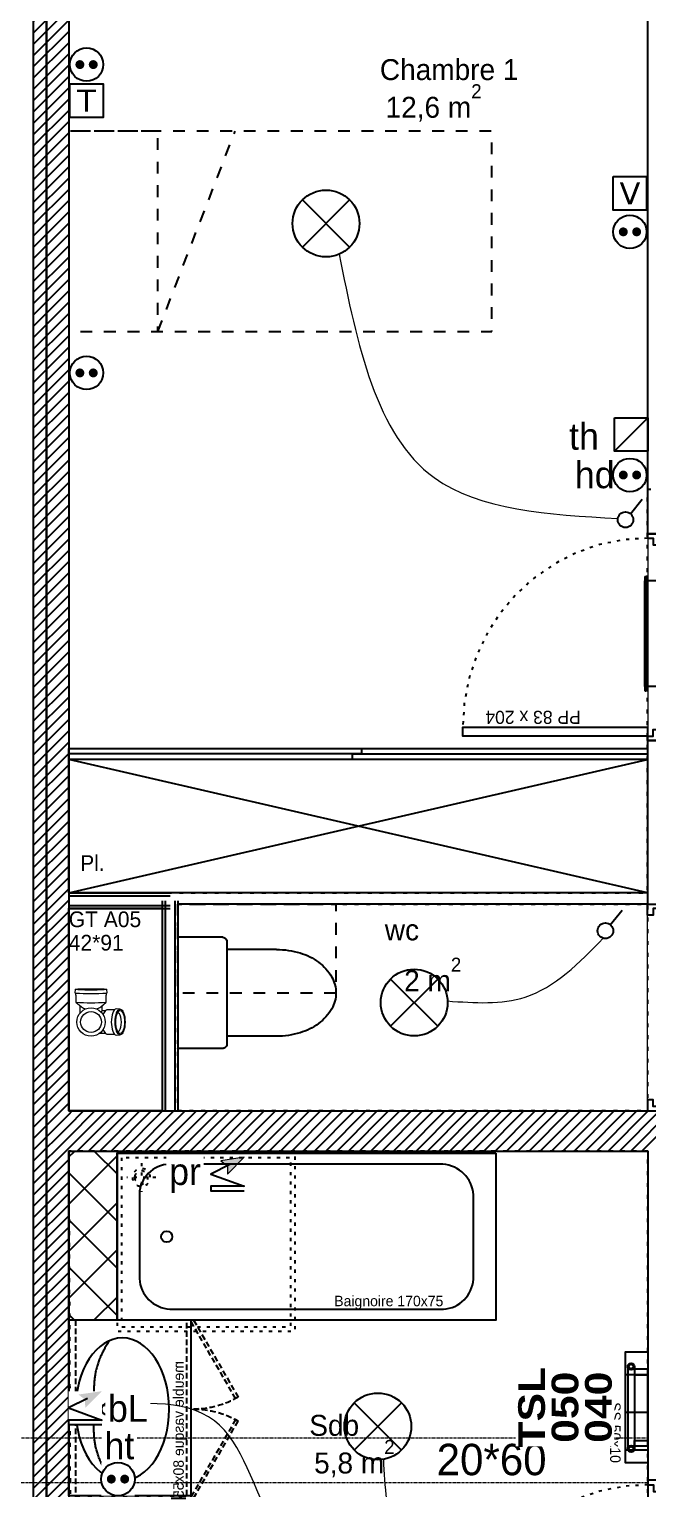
# Model space of a CAD drawing. Header units: centimetres. Extents: x 2648 to 12729, y 1890 to 6224.
# Drawn here: x 6208 to 6486, y 4131 to 4787 of the extents above; entities that cross this region are included whole.
import ezdxf

# ---------------------------------------------------------------- set-up
doc = ezdxf.new("R2010")
doc.units = ezdxf.units.CM
for name, pattern in [('ISO-03', [1.5, 0.6, -0.9]), ('Style de ligne -1', [0.41664, 0.20828, -0.20836]), ('Style de ligne -11', [0.347222, 0.20828, -0.138942]), ('Style de ligne -13', [0.147638, 0.098425, -0.049213]), ('Style de ligne -18', [0.164042, 0.054681, -0.109361]), ('Style de ligne -19', [0.166667, 0.055556, -0.111111]), ('Style de ligne -5', [0.20828, 0.069425, -0.138855]), ('VW-01', [0.41656, 0.20828, -0.20828])]:
    doc.linetypes.add(name, pattern=pattern)
for name, color, linetype in [('B aménagement intérieur', 252, 'Continuous'), ('B BATI-équipement-sanitaires', 252, 'Continuous'), ('B faience', 252, 'Style de ligne -11'), ('B Faux plafonds', 9, 'Continuous'), ('B GÈnÈral_Hatch', 252, 'Continuous'), ('B Général', 252, 'Continuous'), ('C ANNOTATIONS-prestations', 252, 'Continuous'), ('C ANNOTATIONS-texte', 252, 'Continuous'), ('C ANNOTATIONS-texte surfaces', 252, 'Continuous'), ('C ANNOTATIONS-textes-numérotation gaine', 252, 'ISO-03'), ('D SURFACES-shab', 252, 'Continuous'), ('F REMPLISSAGE-vert clair', 252, 'Continuous'), ('F REMPLISSAGE-vert foncé', 252, 'Continuous'), ('prlm-EAU-CHU', 42, 'Continuous'), ('prlm-GT', 242, 'Continuous')]:
    doc.layers.add(name, color=color, linetype=linetype)
for name, color, linetype, lineweight in [('B BATI-structure', 252, 'VW-01', 18), ('prlm-CHAUFF', 4, 'Continuous', 25), ('prlm-CHAUFF-CONV', 1, 'Continuous', 25), ('prlm-ELEC-CFA', 1, 'Continuous', 25), ('prlm-ELEC-CFO', 10, 'Continuous', 25)]:
    doc.layers.add(name, color=color, linetype=linetype, lineweight=lineweight)
doc.layers.add('prlm-ZEROPLOT', color=254, linetype='Continuous', plot=False)
doc.styles.add('Eurostile', font='Eurosti.TTF')
doc.styles.add('prlm-chauff-rad', font='ariblk.ttf', dxfattribs={"height": 12})
doc.styles.add('prlm-elec-cfa', font='comic.ttf', dxfattribs={"height": 12})
doc.styles.add('prlm-elec-cfo', font='comic.ttf', dxfattribs={"height": 12})
doc.styles.get("Standard").update_dxf_attribs({"font": 'isocp.shx', "height": 15})
pattern_1 = [(45, (0, 0), (2.4253472, -2.6458333), [])]

# ---------------------------------------------------------------- blocks, each defined once
blk = doc.blocks.new('A 80.PP 80')
at = {"layer": 'B Général', "flags": 128}
blk.add_lwpolyline([(-43, 2.5), (-43, 85.5), (-39, 85.5), (-39, 2.5)], close=True, dxfattribs=at)
at = {"layer": 'B Général', "linetype": 'Style de ligne -18', "ltscale": 25.4, "flags": 128}
blk.add_lwpolyline([(46, 2.5), (45.27, 13.33), (43.1, 23.98), (39.53, 34.26), (34.61, 44), (28.44, 53.03), (21.1, 61.19), (12.74, 68.35), (3.5, 74.38), (-6.47, 79.18), (-17, 82.67), (-27.91, 84.79), (-39, 85.5)], dxfattribs=at)
at = {"layer": 'B Général', "linetype": 'Continuous', "flags": 128}
for points in [[(-45, 2.5), (-43, 2.5), (-43, 0), (-40, 0), (-40, -2.5), (-45, -2.5)], [(48, 2.5), (46, 2.5), (46, 0), (43, 0), (43, -2.5), (48, -2.5), (48, -2.5), (48, -2.5), (48, 1.79), (48, 1.79)]]:
    blk.add_lwpolyline(points, close=True, dxfattribs=at)
at = {"layer": 'C ANNOTATIONS-prestations', "insert": (-37.5, 32.5), "char_height": 5.8825, "attachment_point": 1, "rotation": 90, "line_spacing_factor": 0.894142, "style": 'Eurostile'}
blk.add_mtext('PP 83 x 204', dxfattribs=at)
blk = doc.blocks.new('A 80.Groupe-3-1')
at = {"layer": 'B Général', "linetype": 'Continuous'}
for centre, major_axis, ratio in [((0, -24.07), (32, 0), 0.65625), ((0, -6.97), (1.5, 0), 1), ((0, -17.15), (2.5, 0), 1)]:
    blk.add_ellipse(centre, major_axis=major_axis, ratio=ratio, dxfattribs=at)
for points in [[(-30.82, -18.37), (-20.7, -11.37), (-9.74, -11.32), (-4.71, -11.3), (0, -11.3)], [(30.82, -18.37), (20.7, -11.37), (9.74, -11.32), (4.71, -11.3), (0, -11.3)]]:
    blk.add_open_spline(points, degree=2, knots=[0, 0, 0, 1, 1, 2, 2, 2], dxfattribs=at)
blk.add_open_spline([(-30.45, -17.59), (-30.5, -17.61), (-30.55, -17.64)], degree=2, dxfattribs=at)
blk = doc.blocks.new('A 80.meuble vasque 80x60')
at = {"layer": 'B BATI-équipement-sanitaires', "linetype": 'Style de ligne -13', "ltscale": 25.4, "flags": 128}
for points in [[(-40, -3.07), (40, -3.07), (40, -53.07), (-40, -53.07)], [(-40, -56.07), (-5.36, -76.07), (-4.71, -74.94), (-39.35, -54.94)], [(40, -56.07), (5.36, -76.07), (4.71, -74.94), (39.35, -54.94)]]:
    blk.add_lwpolyline(points, close=True, dxfattribs=at)
at = {"layer": 'B BATI-équipement-sanitaires', "linetype": 'Style de ligne -13', "ltscale": 25.4}
for centre, start, end in [((-40, -56.07), 330, 0), ((40, -56.07), 180, 210)]:
    blk.add_arc(centre, 40, start, end, dxfattribs=at)
at = {"layer": 'B Général', "flags": 128}
blk.add_lwpolyline([(-40, 0), (40, 0), (40, -55), (-40, -55)], close=True, dxfattribs=at)
at = {"layer": 'B Général'}
blk.add_blockref('A 80.Groupe-3-1', (0, 0), dxfattribs=at)
at = {"layer": 'C ANNOTATIONS-prestations', "insert": (40, -53.07), "char_height": 4.706, "width": 80, "attachment_point": 9, "line_spacing_factor": 0.894142, "style": 'Eurostile'}
blk.add_mtext('meuble vasque 80x55', dxfattribs=at)
blk = doc.blocks.new('A 80.Sèche-serviette')
at = {"layer": 'B GÈnÈral_Hatch', "linetype": 'Continuous'}
h = blk.add_hatch(dxfattribs=at)
h.set_pattern_fill('H_BARDAGE V 150', color=256, style=0, pattern_type=2)
h.set_pattern_definition([(90, (0, 3.493), (17, 0), [])])
h.paths.add_polyline_path([(-25, 8.4925), (25, 8.4925), (25, -1.5075), (-25, -1.5075)])
at = {"layer": 'B Général', "linetype": 'Continuous', "flags": 128}
blk.add_lwpolyline([(-25, 8.4925), (25, 8.4925), (25, -1.5075), (-25, -1.5075)], close=True, dxfattribs=at)
at = {"layer": 'C ANNOTATIONS-prestations', "insert": (25, -8.4925), "char_height": 4.706, "width": 50, "attachment_point": 9, "line_spacing_factor": 0.894142, "style": 'Eurostile'}
blk.add_mtext('SS 50x10', dxfattribs=at)
blk = doc.blocks.new('A 80.Groupe-4-1')
at = {"layer": 'B Général', "linetype": 'Style de ligne -19', "ltscale": 25.4}
for p, q in [((-29.11, -35.61), (-29.11, -22.61)), ((-22.61, -29.11), (-35.61, -29.11))]:
    blk.add_line(p, q, dxfattribs=at)
at = {"layer": 'B Général', "linetype": 'Style de ligne -19', "ltscale": 25.4, "flags": 128}
for points in [[(-40, -40), (-40, 40), (40, 40), (40, -40)], [(-38, -38), (-38, 38), (38, 38), (38, -38)]]:
    blk.add_lwpolyline(points, close=True, dxfattribs=at)
at = {"layer": 'B Général', "linetype": 'Style de ligne -19', "ltscale": 25.4}
for radius in [4, 3]:
    blk.add_circle((-29.11, -29.11), radius, dxfattribs=at)
blk = doc.blocks.new('A 80.Douche pointillée')
at = {"layer": 'B Général'}
blk.add_blockref('A 80.Groupe-4-1', (0, 0), dxfattribs=at)
blk = doc.blocks.new('A 80.Groupe-10-1')
at = {"layer": 'B faience', "lineweight": 18, "flags": 128}
blk.add_lwpolyline([(6225.89, 4206.39), (6225.89, 4282.39), (6417.59, 4282.39)], dxfattribs=at)
at = {"layer": 'B Général', "linetype": 'Continuous', "flags": 128}
blk.add_lwpolyline([(6417.59, 4281.39), (6417.59, 4206.39), (6247.59, 4206.39), (6247.59, 4281.39)], close=True, dxfattribs=at)
blk.add_lwpolyline([(6257.59, 4262.74), (6257.59, 4225.04, 0.379059), (6271.34, 4211.29), (6394.09, 4211.29, 0.377778), (6407.59, 4224.79), (6407.59, 4262.74, 0.374545), (6393.84, 4276.49), (6271.09, 4276.49, 0.392593), (6257.59, 4262.99)], format="xyb", close=True, dxfattribs=at)
at = {"layer": 'B Général', "linetype": 'Continuous'}
blk.add_circle((6269.89, 4243.89), 2.5, dxfattribs=at)
at = {"layer": 'B Général', "xscale": -1, "rotation": 180}
blk.add_blockref('A 80.Douche pointillée', (6287.59, 4241.39), dxfattribs=at)
at = {"layer": 'C ANNOTATIONS-prestations', "insert": (6394.09, 4211.22), "char_height": 4.706, "width": 80, "attachment_point": 9, "line_spacing_factor": 0.894142, "style": 'Eurostile'}
blk.add_mtext('Baignoire 170x75', dxfattribs=at)
blk = doc.blocks.new('A 80.Groupe-11-1')
at = {"layer": 'B GÈnÈral_Hatch', "linetype": 'Continuous'}
h = blk.add_hatch(dxfattribs=at)
h.set_pattern_fill('FAIENCE 15X15', color=256, angle=45, style=0, pattern_type=2)
h.set_pattern_definition([(45, (6232.888, 4244.389), (11.288, -9.8784), []), (-45, (6232.888, 4244.389), (10.3916, 10.8173), [])])
h.paths.add_polyline_path([(6225.89, 4282.39), (6247.59, 4282.39), (6247.59, 4206.39), (6225.89, 4206.39)])
at = {"layer": 'B Général', "linetype": 'Continuous', "flags": 128}
blk.add_lwpolyline([(6225.89, 4282.39), (6247.59, 4282.39), (6247.59, 4206.39), (6225.89, 4206.39)], close=True, dxfattribs=at)
at = {"layer": 'D SURFACES-shab', "flags": 128}
blk.add_lwpolyline([(6280.86, 4127.43), (6225.91, 4127.43), (6225.89, 4282.39), (6485.89, 4282.39), (6485.89, 4041.44), (6280.83, 4041.44)], close=True, dxfattribs=at)
at = {"layer": 'B aménagement intérieur'}
blk.add_blockref('A 80.Groupe-10-1', (0, 0), dxfattribs=at)
at = {"layer": 'B aménagement intérieur', "xscale": -1, "rotation": 90}
blk.add_blockref('A 80.meuble vasque 80x60', (6225.89, 4166.39), dxfattribs=at)
at = {"layer": 'B aménagement intérieur'}
for name, p, rotation in [('A 80.Sèche-serviette', (6477.4, 4167.2), 270), ('A 80.PP 80', (6488.39, 4086.39), 90)]:
    blk.add_blockref(name, p, dxfattribs=dict(at, rotation=rotation))
at = {"layer": 'C ANNOTATIONS-texte', "insert": (6345.08, 4154.25), "char_height": 9.412, "attachment_point": 8, "line_spacing_factor": 0.894142, "style": 'Eurostile'}
blk.add_mtext('Sdb', dxfattribs=at)
at = {"layer": 'C ANNOTATIONS-texte surfaces', "insert": (6354.14, 4152.52), "char_height": 9.412, "attachment_point": 2, "line_spacing_factor": 0.894142, "style": 'Eurostile'}
blk.add_mtext('5,8 m{\\H0.6667x;\\S2^ ;}', dxfattribs=at)
blk = doc.blocks.new('A 80.Groupe-19-1')
at = {"layer": 'C ANNOTATIONS-textes-numérotation gaine', "linetype": 'VW-01', "ltscale": 25.4, "flags": 128}
blk.add_lwpolyline([(6225.89, 4391.39), (6267.89, 4391.39), (6267.89, 4300.39), (6225.89, 4300.39)], close=True, dxfattribs=at)
at = {"layer": 'C ANNOTATIONS-textes-numérotation gaine', "insert": (6225.89, 4390.09), "char_height": 7.059, "width": 42, "attachment_point": 1, "line_spacing_factor": 0.894142, "style": 'Eurostile'}
blk.add_mtext('GT A05\\P42*91', dxfattribs=at)
blk = doc.blocks.new('xi.tsl-050-040')
at = {"layer": 'prlm-CHAUFF-CONV'}
h = blk.add_hatch(color=0, dxfattribs=at)
h.paths.add_polyline_path([(-20, 7.5, 1), (-17, 7.5, 1)])
h.paths.add_polyline_path([(-17.5, 7.5, -1), (-19.5, 7.5, -1)], flags=16)
at = {"layer": 'prlm-CHAUFF-CONV', "linetype": 'ByBlock', "lineweight": -2}
h = blk.add_hatch(color=0, dxfattribs=at)
edge = h.paths.add_edge_path()
edge.add_arc((18.5, 7.5), 1.5, 0, 360)
edge = h.paths.add_edge_path(flags=17)
edge.add_arc((18.5, 7.5), 1, 0, 360)
at = {"layer": 'prlm-CHAUFF-CONV', "color": 0, "linetype": 'ByBlock', "lineweight": -2, "flags": 128}
for points in [[(18.5, 9), (-18.5, 9)], [(18.5, 6), (-18.5, 6)]]:
    blk.add_lwpolyline(points, dxfattribs=at)
at = {"layer": 'prlm-CHAUFF-CONV', "color": 0, "linetype": 'ByBlock', "lineweight": -2}
for points in [[(-14.73, 0), (-17.27, 0), (-17.27, 6), (-14.73, 6)], [(14.73, 0), (17.27, 0), (17.27, 6), (14.73, 6)]]:
    blk.add_lwpolyline(points, close=True, dxfattribs=at)
for centre, radius in [((-18.5, 7.5), 1.5), ((-18.5, 7.5), 1), ((18.5, 7.5), 1.5), ((18.5, 7.5), 1)]:
    blk.add_circle(centre, radius, dxfattribs=at)
at = {"layer": 'prlm-ZEROPLOT', "linetype": 'ByBlock', "lineweight": -2, "flags": 128}
blk.add_lwpolyline([(-16, 0), (16, 0)], dxfattribs=at)
blk = doc.blocks.new('xi.PTCE')
at = {"layer": 'prlm-ELEC-CFO', "color": 0}
for points in [[(-10.61, 10.61), (10.61, -10.61)], [(10.61, 10.61), (-10.61, -10.61)]]:
    blk.add_lwpolyline(points, dxfattribs=at)
at = {"layer": 'prlm-ELEC-CFO', "color": 0, "linetype": 'ByBlock'}
blk.add_circle((0, 0), 15, dxfattribs=at)
blk = doc.blocks.new('xi.PCHT')
at = {"color": 0, "lineweight": 5}
blk.add_wipeout([(-7.5, -7.5), (7.5, -7.5), (7.5, 7.5), (-7.5, 7.5)], dxfattribs=at).dxf.layer = 'prlm-ELEC-CFO'
at = {"layer": 'prlm-ELEC-CFO', "color": 0, "linetype": 'ByBlock', "lineweight": 5, "const_width": 2}
for points in [[(-4, 0, 1), (-2, 0, 1)], [(2, 0, 1), (4, 0, 1)]]:
    blk.add_lwpolyline(points, format="xyb", close=True, dxfattribs=at)
at = {"layer": 'prlm-ELEC-CFO', "color": 0, "linetype": 'ByBlock', "lineweight": -2}
blk.add_circle((0, 0), 7.5, dxfattribs=at)
blk = doc.blocks.new('xi.BL')
at = {"color": 0, "lineweight": 5}
blk.add_wipeout([(-7.5, -7.5), (7.5, -7.5), (7.5, 7.5), (-7.5, 7.5)], dxfattribs=at).dxf.layer = 'prlm-ELEC-CFO'
at = {"layer": 'prlm-ELEC-CFO', "lineweight": 5}
blk.add_hatch(color=0, dxfattribs=at).paths.add_polyline_path([(-3, 6), (-0.1, 3.7), (0, 0), (7.5, 7.5)])
at = {"layer": 'prlm-ELEC-CFO', "color": 0}
blk.add_lwpolyline([(0.95, 4.23), (-7.5, 0), (7.5, -5.5), (-7.5, -5.5), (-7.5, -7.5), (7.5, -7.5)], dxfattribs=at)
blk = doc.blocks.new('xi.SA')
at = {"layer": 'prlm-ELEC-CFO', "color": 0}
blk.add_lwpolyline([(0.2, -1.28), (5.5, 5.28)], dxfattribs=at)
blk.add_circle((-2, -4), 3.5, dxfattribs=at)
blk = doc.blocks.new('xi.TEL')
at = {"layer": 'prlm-ELEC-CFA', "color": 0, "linetype": 'ByBlock', "lineweight": -2, "flags": 128}
blk.add_lwpolyline([(-7.5, 7.5), (7.5, 7.5), (7.5, -7.5), (-7.5, -7.5)], close=True, dxfattribs=at)
at = {"layer": 'prlm-ELEC-CFA', "color": 0, "linetype": 'ByBlock', "insert": (0, 0), "char_height": 10, "width": 11.36, "attachment_point": 5}
blk.add_mtext('{\\fVerdana|b0|i0|c0|p34;T}', dxfattribs=at)
blk = doc.blocks.new('xi.TV')
at = {"layer": 'prlm-ELEC-CFA', "color": 0, "linetype": 'ByBlock', "lineweight": -2, "flags": 128}
blk.add_lwpolyline([(-7.5, 7.5), (7.5, 7.5), (7.5, -7.5), (-7.5, -7.5)], close=True, dxfattribs=at)
at = {"layer": 'prlm-ELEC-CFA', "color": 0, "linetype": 'ByBlock', "insert": (0, 0), "char_height": 10, "width": 11.36, "attachment_point": 5}
blk.add_mtext('{\\fVerdana|b0|i0|c0|p34;V}', dxfattribs=at)
blk = doc.blocks.new('xi.PC')
at = {"color": 0, "lineweight": 5}
blk.add_wipeout([(-7.5, -7.5), (7.5, -7.5), (7.5, 7.5), (-7.5, 7.5)], dxfattribs=at).dxf.layer = 'prlm-ELEC-CFO'
at = {"layer": 'prlm-ELEC-CFO', "color": 0, "linetype": 'ByBlock', "lineweight": 5, "const_width": 2}
for points in [[(-4, 0, 1), (-2, 0, 1)], [(2, 0, 1), (4, 0, 1)]]:
    blk.add_lwpolyline(points, format="xyb", close=True, dxfattribs=at)
at = {"layer": 'prlm-ELEC-CFO', "color": 0, "linetype": 'ByBlock', "lineweight": -2}
blk.add_circle((0, 0), 7.5, dxfattribs=at)
blk = doc.blocks.new('xi.PCHD')
at = {"color": 0, "lineweight": 5}
blk.add_wipeout([(-7.5, -7.5), (7.5, -7.5), (7.5, 7.5), (-7.5, 7.5)], dxfattribs=at).dxf.layer = 'prlm-ELEC-CFO'
at = {"layer": 'prlm-ELEC-CFO', "color": 0, "linetype": 'ByBlock', "lineweight": 5, "const_width": 2}
for points in [[(-4, 0, 1), (-2, 0, 1)], [(2, 0, 1), (4, 0, 1)]]:
    blk.add_lwpolyline(points, format="xyb", close=True, dxfattribs=at)
at = {"layer": 'prlm-ELEC-CFO', "color": 0, "linetype": 'ByBlock', "lineweight": -2}
blk.add_circle((0, 0), 7.5, dxfattribs=at)
blk = doc.blocks.new('xi.th-ch')
at = {"layer": 'prlm-CHAUFF', "color": 0, "linetype": 'ByBlock', "lineweight": -2, "flags": 128}
blk.add_lwpolyline([(-7.5, 7.5), (7.5, 7.5), (7.5, -7.5), (-7.5, -7.5)], close=True, dxfattribs=at)
at = {"layer": 'prlm-CHAUFF', "color": 0}
blk.add_lwpolyline([(-7.5, -7.5), (7.5, 7.5)], dxfattribs=at)
blk = doc.blocks.new('xi.aam22')
at = {"layer": 'prlm-EAU-CHU', "color": 0, "lineweight": 13}
for p, q in [((-5.8, 13.12), (-5.89, 11.33)), ((5.89, 11.33), (5.8, 13.12)), ((-13.12, 7.25), (-14.67, 7.11)), ((-13.12, 7.25), (-13.03, 6.97)), ((-12.22, 6.97), (-13.03, 6.97)), ((-12.09, 6.85), (-12.22, 6.97)), ((-8.92, 6.85), (-12.09, 6.85)), ((-6.83, 4.34), (-8.91, 6.84)), ((-5.41, 10.46), (-5.41, 7.11)), ((5.41, 7.11), (5.41, 10.46)), ((-7.27, 4.87), (-4.96, 4.87)), ((-5, 6.32), (-5, 4.87)), ((5, 3.93), (5, 6.32)), ((-8.91, -6.84), (-6.83, -4.34)), ((-4.09, -4.87), (-7.27, -4.87)), ((-14.67, -7.11), (-13.12, -7.25)), ((-13.03, -6.94), (-13.12, -7.25)), ((-13.03, -6.97), (-12.22, -6.97)), ((-12.22, -6.97), (-12.09, -6.85)), ((-12.09, -6.85), (-8.92, -6.85))]:
    blk.add_line(p, q, dxfattribs=at)
at = {"layer": 'prlm-EAU-CHU', "color": 0, "lineweight": 13, "flags": 128}
blk.add_lwpolyline([(-4.96, 4.87), (-4.86, 4.84), (-4.68, 4.73), (-4.43, 4.56)], dxfattribs=at)
at = {"layer": 'prlm-EAU-CHU', "color": 0, "lineweight": 13}
for radius in [6.36, 4.67]:
    blk.add_circle((0, 0), radius, dxfattribs=at)
for centre, radius, start, end in [((-119.65, -0.01), 106.84, 356.28096, 3.74771), ((-87.18, 0), 78.56, 354.99745, 5.00255), ((-4.48, 7.14), 0.936, 184.66048, 218.12589), ((4.48, 7.14), 0.936, 321.87411, 355.33952), ((-11.68, 0.73), 6.05, 16.13317, 36.55417), ((-2.54, 9.09), 3.68, 223.50702, 258.77599), ((2.54, 9.09), 3.68, 281.22401, 316.49298), ((-11.68, -0.73), 6.05, 323.44583, 343.86683)]:
    blk.add_arc(centre, radius, start, end, dxfattribs=at)
for centre, major_axis, ratio in [((0, 13.07), (5.79, 0), 0.383426), ((0, 13.07), (5.11, 0), 0.383329), ((-14.67, 0), (0, -7.1), 0.043635)]:
    blk.add_ellipse(centre, major_axis=major_axis, ratio=ratio, dxfattribs=at)
for centre, major_axis, ratio, start_param, end_param in [((0, 12.09), (-4.1, -0.03), 0.383971, 2.986035, 6.398097), ((0, 11.41), (-5.89, 0), 0.391508, 0.036281, 3.105311)]:
    blk.add_ellipse(centre, major_axis=major_axis, ratio=ratio, start_param=start_param, end_param=end_param, dxfattribs=at)
blk = doc.blocks.new('A 80.200_wc-2')
at = {"layer": 'B Général', "linetype": 'Continuous'}
for p, q in [((-25, -20.1), (-25, 0)), ((-24.9, 0.1), (24.9, 0.1)), ((25, -20.1), (25, 0)), ((-19.5, -44.2), (-19.5, -21.9)), ((19.5, -44.2), (19.5, -21.9))]:
    blk.add_line(p, q, dxfattribs=at)
at = {"layer": 'B Général', "linetype": 'Continuous', "flags": 128}
blk.add_lwpolyline([(-25, -20.1), (-24.9, -20.6), (-24.75, -20.9), (-24.55, -21.2), (-24.3, -21.45), (-23.9, -21.7), (-23.4, -21.85), (-23.15, -21.9), (23.25, -21.9), (23.55, -21.85), (23.9, -21.7), (24.2, -21.5), (24.45, -21.3), (24.65, -21.05), (24.8, -20.75), (24.9, -20.5), (24.95, -20.3), (25, -20.1)], dxfattribs=at)
for points in [[(-19.5, -44.2), (-19.5, -44.2, 0.036537), (-19.11, -49.53, 0.035337), (-17.94, -54.75), (-17.94, -54.75, 0.041299), (-16.22, -59.09), (-16.22, -59.09), (-16.22, -59.1, 0.041783), (-13.79, -63.08, 0.053503), (-10.77, -66.4), (-10.77, -66.4, 0.054816), (-7.12, -69.02), (-7.12, -69.02, 0.063755), (-3.68, -70.42), (-3.68, -70.42, 0.064897), (0, -70.9)], [(0, -70.9, 0.064897), (3.68, -70.42), (3.68, -70.42, 0.063726), (7.12, -69.02), (7.12, -69.02, 0.054816), (10.77, -66.4), (10.77, -66.4, 0.053503), (13.79, -63.08, 0.041783), (16.22, -59.1), (16.22, -59.09), (16.22, -59.09, 0.041299), (17.94, -54.75), (17.94, -54.75, 0.035337), (19.11, -49.53, 0.036556), (19.5, -44.2)]]:
    blk.add_lwpolyline(points, format="xyb", dxfattribs=at)
at = {"layer": 'B Général', "linetype": 'Continuous'}
for centre, start, end in [((-24.9, 0), 90, 180), ((24.9, 0), 0, 90)]:
    blk.add_arc(centre, 0.1, start, end, dxfattribs=at)
blk = doc.blocks.new('A 80.WC-plan')
at = {"layer": 'B Général', "linetype": 'Style de ligne -1', "ltscale": 25.4, "flags": 128}
blk.add_lwpolyline([(-32.5, -4), (-32.5, -75), (-72.5, -75), (-72.5, -4)], close=True, dxfattribs=at)
at = {"layer": 'B Général', "xscale": -1, "rotation": 180}
blk.add_blockref('A 80.200_wc-2', (-32.6, -74.9), dxfattribs=at)
blk = doc.blocks.new('A 80.Groupe-14-1')
at = {"layer": 'B aménagement intérieur', "linetype": 'Continuous'}
for p, q in [((6485.81, 4398.4), (6225.89, 4458.4)), ((6264.83, 4407.39), (6485.81, 4458.4)), ((6225.89, 4398.4), (6264.83, 4407.39))]:
    blk.add_line(p, q, dxfattribs=at)
at = {"layer": 'B aménagement intérieur', "linetype": 'Continuous', "flags": 128}
for points in [[(6225.89, 4458.4), (6225.89, 4463.4), (6485.81, 4463.4), (6485.81, 4458.4)], [(6225.89, 4460.9), (6225.89, 4463.4), (6357.35, 4463.4), (6357.35, 4460.9)], [(6353.35, 4458.4), (6353.35, 4460.9), (6485.81, 4460.9), (6485.81, 4458.4)]]:
    blk.add_lwpolyline(points, close=True, dxfattribs=at)
blk.add_lwpolyline([(6485.81, 4458.4), (6485.81, 4398.4), (6225.89, 4398.4), (6225.89, 4458.4)], dxfattribs=at)
at = {"layer": 'B aménagement intérieur', "insert": (6231.02, 4411.84), "char_height": 7.059, "attachment_point": 4, "line_spacing_factor": 0.894142, "style": 'Eurostile'}
blk.add_mtext('Pl.', dxfattribs=at)
blk = doc.blocks.new('A 80.Lit 90.190')
at = {"layer": 'B Général', "linetype": 'VW-01', "ltscale": 25.4}
blk.add_line((45, 54.99), (-45, 20.35), dxfattribs=at)
at = {"layer": 'B Général', "linetype": 'VW-01', "ltscale": 25.4, "flags": 128}
for points in [[(-45, 95), (45, 95), (45, -95), (-45, -95)], [(-45, 95), (45, 95), (45, 54.99), (-45, 54.99)]]:
    blk.add_lwpolyline(points, close=True, dxfattribs=at)
blk = doc.blocks.new('xi.PR')
at = {"layer": 'prlm-ELEC-CFO', "lineweight": 5}
blk.add_hatch(color=0, dxfattribs=at).paths.add_polyline_path([(-3, 6), (-0.1, 3.7), (0, 0), (7.5, 7.5)])
at = {"layer": 'prlm-ELEC-CFO', "color": 0, "lineweight": 5, "flags": 128}
blk.add_lwpolyline([(-3, 6), (-0.1, 3.7), (0, 0), (7.5, 7.5)], close=True, dxfattribs=at)
at = {"layer": 'prlm-ELEC-CFO', "color": 0}
blk.add_lwpolyline([(0.95, 4.23), (-7.5, 0), (7.5, -5.5), (-7.5, -5.5), (-7.5, -7.5), (7.5, -7.5)], dxfattribs=at)

msp = doc.modelspace()

# ---------------------------------------------------------------- hatches: boundary and pattern name
at = {"layer": 'B GÈnÈral_Hatch', "linetype": 'Continuous'}
h = msp.add_hatch(dxfattribs=at)
h.set_pattern_fill('50_BETON', color=256, style=0, pattern_type=2)
h.set_pattern_definition(pattern_1)
h.paths.add_polyline_path([(6225.888, 4893.389), (6209.888, 4893.389), (6209.888, 3517.389), (6225.888, 3551.389)])
h = msp.add_hatch(dxfattribs=at)
h.set_pattern_fill('50_BETON', color=256, style=0, pattern_type=2)
h.set_pattern_definition(pattern_1)
h.paths.add_polyline_path([(6503.888, 4300.389), (6225.888, 4300.389), (6225.888, 4282.389), (6485.888, 4282.389)])

# ---------------------------------------------------------------- linework, layer by layer
at = {"layer": 'B aménagement intérieur', "linetype": 'Continuous'}
for p, q in [((6485.811, 4398.397), (6274.888, 4398.397)), ((6485.811, 4398.397), (6274.888, 4398.397)), ((6485.811, 4393.397), (6274.888, 4393.397)), ((6485.811, 4393.397), (6274.888, 4393.397))]:
    msp.add_line(p, q, dxfattribs=at)
at = {"layer": 'B BATI-structure', "flags": 128}
msp.add_lwpolyline([(5931.888, 4133.389), (6485.888, 4133.389), (6485.888, 4153.389), (5931.888, 4153.389)], close=True, dxfattribs=at)
at = {"layer": 'B Faux plafonds', "linetype": 'Style de ligne -5', "ltscale": 25.4, "flags": 128}
for points in [[(6786.644, 4513.387), (6786.644, 4883.389), (6225.888, 4883.389), (6225.888, 4398.397), (6485.811, 4398.397), (6485.811, 4579.889), (6590.811, 4579.889), (6590.811, 4513.387)], [(6274.888, 4393.397), (6485.775, 4393.397), (6485.775, 4300.389), (6274.888, 4300.389)], [(6786.777, 3551.389), (6786.777, 3921.389), (6485.888, 3921.389), (6485.888, 4282.389), (6225.888, 4282.389), (6226.49, 4127.408), (6281.428, 4127.458), (6280.791, 4036.469), (6225.853, 4036.419), (6225.888, 3551.389)]]:
    msp.add_lwpolyline(points, close=True, dxfattribs=at)
at = {"layer": 'B Général', "linetype": 'Continuous', "lineweight": 18}
for p, q in [((6209.888, 4893.389), (6209.888, 3517.389)), ((6225.888, 4893.389), (6225.888, 4300.389)), ((6225.888, 4300.389), (6503.888, 4300.389)), ((6225.888, 4282.389), (6225.888, 3551.389)), ((6225.888, 4282.389), (6485.888, 4282.389))]:
    msp.add_line(p, q, dxfattribs=at)
at = {"layer": 'B Général', "linetype": 'Continuous'}
for p, q in [((6209.888, 4893.389), (6209.888, 3517.389)), ((6225.888, 4893.389), (6225.888, 4300.389)), ((6485.811, 4883.14), (6485.811, 4559.889)), ((6485.811, 4883.14), (6485.811, 4559.889)), ((6485.811, 4559.889), (6490.811, 4559.889)), ((6485.811, 4466.889), (6485.811, 4393.389)), ((6485.811, 4466.889), (6485.811, 4398.397)), ((6485.811, 4466.889), (6490.811, 4466.889)), ((6225.888, 4398.397), (6271.388, 4398.397)), ((6225.888, 4391.397), (6271.388, 4391.397)), ((6267.888, 4394.897), (6267.888, 4300.389)), ((6274.888, 4394.897), (6274.888, 4300.389)), ((6485.811, 4393.397), (6485.811, 4393.389)), ((6485.811, 4393.389), (6490.811, 4393.389)), ((6225.888, 4300.389), (6503.888, 4300.389)), ((6485.811, 4300.389), (6490.811, 4300.389)), ((6225.888, 4282.389), (6225.888, 3551.389)), ((6225.888, 4282.389), (6485.888, 4282.389))]:
    msp.add_line(p, q, dxfattribs=at)
at = {"layer": 'D SURFACES-shab', "lineweight": 18, "flags": 128}
for points in [[(6485.888, 4883.14), (6485.888, 4398.397), (6225.888, 4398.397), (6225.888, 4883.14)], [(6274.888, 4300.395), (6485.811, 4300.395), (6485.811, 4393.397), (6274.888, 4393.397)]]:
    msp.add_lwpolyline(points, close=True, dxfattribs=at)
at = {"layer": 'F REMPLISSAGE-vert clair'}
for p, q in [((6225.888, 4397.097), (6271.388, 4397.097)), ((6225.888, 4392.697), (6271.388, 4392.697)), ((6269.188, 4394.897), (6269.188, 4300.389)), ((6273.588, 4394.897), (6273.588, 4300.389))]:
    msp.add_line(p, q, dxfattribs=at)
at = {"layer": 'F REMPLISSAGE-vert foncé', "linetype": 'Continuous'}
for p, q in [((6225.888, 4398.397), (6271.388, 4398.397)), ((6225.888, 4391.397), (6271.388, 4391.397)), ((6267.888, 4394.897), (6267.888, 4300.389)), ((6274.888, 4394.897), (6274.888, 4300.389))]:
    msp.add_line(p, q, dxfattribs=at)
at = {"layer": 'F REMPLISSAGE-vert foncé'}
for p, q in [((6225.888, 4397.097), (6271.388, 4397.097)), ((6225.888, 4392.697), (6271.388, 4392.697)), ((6269.188, 4394.897), (6269.188, 4300.389)), ((6273.588, 4394.897), (6273.588, 4300.389))]:
    msp.add_line(p, q, dxfattribs=at)
at = {"layer": 'prlm-CHAUFF', "ltscale": 50}
for p, q in [((6484.588, 4540.7), (6485.078, 4540.7)), ((6484.588, 4540.7), (6484.588, 4489.2)), ((6485.078, 4489.2), (6485.078, 4540.7)), ((6485.078, 4540.7), (6485.156, 4540.7)), ((6485.888, 4540.7), (6485.156, 4540.7)), ((6485.156, 4540.7), (6485.156, 4489.2)), ((6485.888, 4489.2), (6485.888, 4540.7)), ((6484.589, 4538.7), (6484.589, 4491.2)), ((6484.589, 4538.7), (6484.596, 4538.7)), ((6484.596, 4538.678), (6484.589, 4538.7)), ((6484.596, 4491.2), (6484.596, 4538.7)), ((6484.608, 4538.7), (6484.608, 4491.2)), ((6484.608, 4538.7), (6484.63, 4538.7)), ((6484.63, 4538.633), (6484.608, 4538.7)), ((6484.63, 4491.2), (6484.63, 4538.7)), ((6484.654, 4538.7), (6484.654, 4491.2)), ((6484.654, 4538.7), (6484.691, 4538.7)), ((6484.691, 4538.589), (6484.654, 4538.7)), ((6484.691, 4491.2), (6484.691, 4538.7)), ((6484.727, 4538.7), (6484.727, 4491.2)), ((6484.727, 4538.7), (6484.779, 4538.7)), ((6484.779, 4538.544), (6484.727, 4538.7)), ((6484.779, 4491.2), (6484.779, 4538.7)), ((6484.827, 4538.7), (6484.827, 4491.2)), ((6484.827, 4538.7), (6484.894, 4538.7)), ((6484.894, 4538.5), (6484.827, 4538.7)), ((6484.894, 4491.2), (6484.894, 4538.7)), ((6493.888, 4538.65), (6485.888, 4538.65)), ((6484.588, 4489.2), (6485.078, 4489.2)), ((6484.589, 4491.2), (6484.596, 4491.222)), ((6484.596, 4491.2), (6484.589, 4491.2)), ((6484.608, 4491.2), (6484.63, 4491.266)), ((6484.63, 4491.2), (6484.608, 4491.2)), ((6484.654, 4491.2), (6484.691, 4491.311)), ((6484.691, 4491.2), (6484.654, 4491.2)), ((6484.727, 4491.2), (6484.779, 4491.355)), ((6484.779, 4491.2), (6484.727, 4491.2)), ((6484.827, 4491.2), (6484.894, 4491.4)), ((6484.894, 4491.2), (6484.827, 4491.2)), ((6485.156, 4489.2), (6485.078, 4489.2)), ((6485.888, 4489.2), (6485.156, 4489.2)), ((6493.888, 4491.25), (6485.888, 4491.25))]:
    msp.add_line(p, q, dxfattribs=at)
at = {"layer": 'prlm-ELEC-CFO', "lineweight": 13}
for points in [[(6347.27, 4685.501), (6389.924, 4585.135), (6472.43, 4566.703)], [(6395.996, 4349.841), (6430.83, 4351.543), (6465.894, 4378.03)], [(6367.168, 4143.818), (6373.146, 4107.967), (6392.241, 4065.028), (6388.203, 4048.394)]]:
    msp.add_spline(points, degree=3, dxfattribs=at)
at = {"layer": 'prlm-GT'}
msp.add_lwpolyline([(6225.89, 4391.576), (6267.887, 4391.576), (6267.885, 4300.389), (6225.888, 4300.389)], close=True, dxfattribs=at)
at = {"layer": 'prlm-ZEROPLOT', "ltscale": 25}
msp.add_lwpolyline([(4624.225, 5512.376), (5209.041, 5512.376), (5209.042, 4917.389), (6215.888, 4917.389), (6215.888, 3517.389), (4931.965, 3517.389)], dxfattribs=at)
at = {"layer": 'prlm-ZEROPLOT'}
msp.add_lwpolyline([(6215.888, 4917.389), (7638.484, 4917.389), (7638.484, 3517.389), (6215.888, 3517.389)], close=True, dxfattribs=at)

# ---------------------------------------------------------------- block references
at = {"layer": 'B aménagement intérieur', "xscale": -1}
for name, p, rotation in [('A 80.Lit 90.190', (6320.906, 4695.765), 90), ('A 80.PP 80', (6488.311, 4345.389), 270)]:
    msp.add_blockref(name, p, dxfattribs=dict(at, rotation=rotation))
at = {"layer": 'B aménagement intérieur'}
for name, p, rotation in [('A 80.PP 80', (6488.311, 4511.889), 90), ('A 80.WC-plan', (6349.888, 4320.897), 270)]:
    msp.add_blockref(name, p, dxfattribs=dict(at, rotation=rotation))
for name in ['A 80.Groupe-14-1', 'A 80.Groupe-11-1']:
    msp.add_blockref(name, (0, 0), dxfattribs=at)
at = {"layer": 'C ANNOTATIONS-textes-numérotation gaine'}
msp.add_blockref('A 80.Groupe-19-1', (0, 0), dxfattribs=at)
at = {"layer": 'prlm-CHAUFF-CONV', "rotation": 90}
msp.add_blockref('xi.tsl-050-040', (6485.888, 4167.054), dxfattribs=at)
at = {"layer": 'prlm-EAU-CHU', "rotation": 270}
msp.add_blockref('xi.aam22', (6235.889, 4340.389), dxfattribs=at)
at = {"layer": 'prlm-ELEC-CFA'}
for name, p in [('xi.TEL', (6233.888, 4754.537)), ('xi.TV', (6477.888, 4712.884))]:
    msp.add_blockref(name, p, dxfattribs=at)
at = {"layer": 'prlm-ELEC-CFO'}
for name, p in [('xi.PTCE', (6341.403, 4699.306)), ('xi.SA', (6468.851, 4385.397)), ('xi.PTCE', (6381.014, 4349.109)), ('xi.PR', (6297.211, 4272.061)), ('xi.PTCE', (6364.701, 4158.614))]:
    msp.add_blockref(name, p, dxfattribs=at)

# ---------------------------------------------------------------- texts
at = {"layer": 'B BATI-structure', "insert": (6415.766, 4150.785), "char_height": 14.118, "width": 80.46836, "attachment_point": 2, "rotation": 0, "line_spacing_factor": 0.894142, "style": 'Eurostile'}
msp.add_mtext('20*60', dxfattribs=at)
at = {"layer": 'C ANNOTATIONS-texte', "char_height": 9.412, "attachment_point": 8, "line_spacing_factor": 0.894142, "style": 'Eurostile'}
for s, insert in [('Chambre 1', (6396.718, 4763.655)), ('wc', (6375.5, 4376.944))]:
    msp.add_mtext(s, dxfattribs=dict(at, insert=insert))
at = {"layer": 'C ANNOTATIONS-texte surfaces', "char_height": 9.412, "attachment_point": 2, "line_spacing_factor": 0.894142, "style": 'Eurostile'}
for s, insert in [('12,6 m{\\H0.6667x;\\S2^ ;}', (6389.7, 4761.919)), ('2 m{\\H0.6667x;\\S2^ ;}', (6389.318, 4369.302))]:
    msp.add_mtext(s, dxfattribs=dict(at, insert=insert))

# ---------------------------------------------------------------- next in the draw order: block references
at = {"layer": 'prlm-ELEC-CFO'}
for p in [(6233.888, 4770.751), (6477.888, 4695.56), (6233.888, 4632.159)]:
    msp.add_blockref('xi.PC', p, dxfattribs=at)

# ---------------------------------------------------------------- next in the draw order: texts
at = {"layer": 'prlm-CHAUFF-CONV', "lineweight": 20, "insert": (6448.794, 4167.23), "char_height": 12, "width": 32.8236, "attachment_point": 5, "rotation": 90, "line_spacing_factor": 0.75, "style": 'prlm-chauff-rad', "bg_fill": 3, "box_fill_scale": 1.1, "bg_fill_color": 256, "bg_fill_transparency": 0}
msp.add_mtext('TSL\\P050\\P040', dxfattribs=at)
at = {"layer": 'prlm-ELEC-CFO', "lineweight": 20, "char_height": 12, "attachment_point": 5, "line_spacing_factor": 0.8, "style": 'prlm-elec-cfo', "bg_fill": 3, "box_fill_scale": 1.1, "bg_fill_color": 256, "bg_fill_transparency": 0}
for s, insert in [('hd', (6462.056, 4586.26)), ('pr', (6278.112, 4271.325)), ('ht', (6248.639, 4149.78))]:
    msp.add_mtext(s, dxfattribs=dict(at, insert=insert))

# ---------------------------------------------------------------- next in the draw order: block references
at = {"layer": 'prlm-ELEC-CFO'}
for name, p in [('xi.PCHD', (6477.888, 4586.26)), ('xi.PCHT', (6248, 4134.933))]:
    msp.add_blockref(name, p, dxfattribs=at)

# ---------------------------------------------------------------- next in the draw order: texts
at = {"layer": 'prlm-CHAUFF', "lineweight": 20, "insert": (6457.252, 4603.55), "char_height": 12, "attachment_point": 5, "line_spacing_factor": 0.8, "style": 'prlm-elec-cfa', "bg_fill": 3, "box_fill_scale": 1.1, "bg_fill_color": 256, "bg_fill_transparency": 0}
msp.add_mtext('th', dxfattribs=at)

# ---------------------------------------------------------------- next in the draw order: linework, layer by layer
at = {"layer": 'prlm-ELEC-CFO', "lineweight": 13}
msp.add_spline([(6387.612, 4048.444), (6317.958, 4113.419), (6291.336, 4161.103), (6233.292, 4166.941)], degree=3, dxfattribs=at)

# ---------------------------------------------------------------- next in the draw order: block references
at = {"layer": 'prlm-CHAUFF'}
msp.add_blockref('xi.th-ch', (6478.388, 4604.437), dxfattribs=at)
at = {"layer": 'prlm-ELEC-CFO'}
msp.add_blockref('xi.SA', (6477.888, 4570.164), dxfattribs=at)

# ---------------------------------------------------------------- next in the draw order: texts
at = {"layer": 'prlm-ELEC-CFO', "lineweight": 20, "insert": (6252.425, 4166.589), "char_height": 12, "attachment_point": 5, "line_spacing_factor": 0.8, "style": 'prlm-elec-cfo', "bg_fill": 3, "box_fill_scale": 1.1, "bg_fill_color": 256, "bg_fill_transparency": 0}
msp.add_mtext('bL', dxfattribs=at)

# ---------------------------------------------------------------- next in the draw order: block references
at = {"layer": 'prlm-ELEC-CFO'}
msp.add_blockref('xi.BL', (6233.292, 4166.941), dxfattribs=at)

doc.saveas('drawing.dxf')
